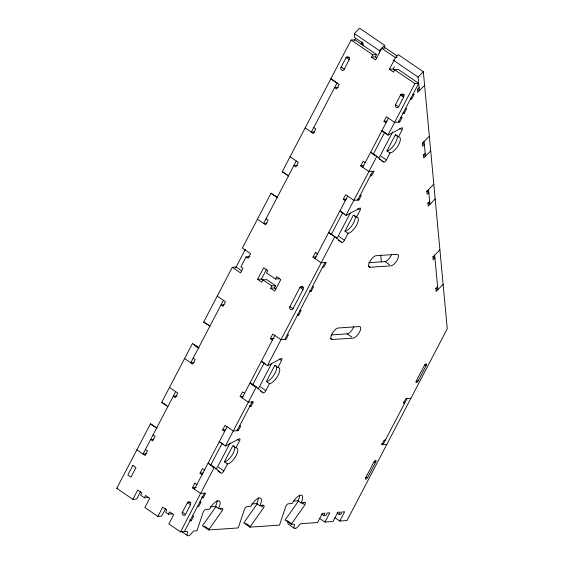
<?xml version="1.0" encoding="UTF-8"?>
<svg xmlns="http://www.w3.org/2000/svg" width="564" height="564" viewBox="0 0 564 564"><rect width="100%" height="100%" fill="white"/><g stroke="black" fill="none" stroke-linecap="round" stroke-linejoin="round"><path stroke-width="0.85" d="M140.697 491.371L136.678 499.062L132.864 499.323L116.748 488.311L150.447 423.853A2.7 1.043 -55.7 0 1 150.764 423.924L152.625 425.503M167.91 406.644L161.642 402.442L192.43 343.546A2.7 1.043 -55.7 0 1 192.747 343.617M210.104 326.274L203.625 322.136L232.305 267.28L236.112 267.019L241.603 270.769M273.822 195.391L271.34 193.283A2.7 1.043 -55.7 0 0 271.023 193.205L242.351 248.061L250.578 253.68L248.167 258.291L246.108 256.888L240.884 266.885L242.943 268.288L240.532 272.898L232.305 267.28M288.486 175.996L282.219 171.794L351.097 40.044L354.911 39.783L376.541 54.553L375.335 56.858L371.521 57.119L372.726 54.814L376.541 54.553M235.653 267.907L245.411 249.246M354.453 40.664L355.637 38.394M346.155 57.507L349.243 59.615L344.103 69.442A2.023 1.791 86.1 0 1 341.657 70.119A2.023 1.791 86.1 0 1 341.023 67.335L346.155 57.507L349.208 57.302M175.672 391.62L143.016 454.09L146.407 453.858M223.4 300.33L190.745 362.793L194.136 362.56M296.248 160.98L263.592 223.443L266.983 223.217M361.016 44.126L362.208 41.849M132.864 499.323L137.686 490.095L141.804 492.908L140.598 495.213L144.37 497.786L148.184 497.526M275.662 285.687L271.848 285.948L270.642 288.253L274.457 287.993L275.662 285.687L266.744 279.596L262.937 279.857L261.731 282.162L257.614 279.349L263.642 267.822L267.759 270.628L266.553 272.934L275.465 279.025L279.279 278.764M144.37 497.786L145.575 495.481L149.693 498.294L144.863 507.515L157.864 516.398L161.678 516.138L165.696 508.446M397.084 55.914L385.536 48.025L381.722 48.285L375.638 59.932L371.521 57.119M257.614 279.349L261.428 279.095L266.652 269.099M275.465 279.025L276.67 276.72L280.787 279.532L274.76 291.059L270.642 288.253M398.438 122.085L418.692 83.345L398.487 69.541L394.673 69.802L393.468 72.107L389.35 69.301L395.442 57.648L398.339 54.68L423.345 71.762L447.252 328.784L347.001 520.544L339.796 521.037L335.002 517.759M157.864 516.398L162.686 507.17L166.803 509.983L165.597 512.288L168.368 514.185L172.182 513.924M389.35 69.301L393.164 69.041L394.384 66.707M168.368 514.185L169.581 511.872L173.691 514.685L168.869 523.914L180.529 531.873L187.022 531.429A2.7 1.043 -55.7 0 1 187.417 532.888A5.407 2.094 -55.7 0 0 188.2 535.8A5.407 2.094 -55.7 0 0 192.204 532.564A2.7 1.043 -55.7 0 1 194.206 530.943L196.885 530.759A2.707 1.05 -55.7 0 0 197.181 530.104L203.308 511.788A2.7 1.043 -55.7 0 1 205.782 509.398L209.596 509.137A9.454 3.659 -55.7 0 1 218.261 500.761A9.454 3.659 -55.7 0 1 218.487 508.531L222.301 508.27A2.7 1.043 -55.7 0 1 222.364 510.49L209.082 529.293A2.7 1.043 -55.7 0 0 208.687 529.956L202.511 525.74A2.7 1.043 -55.7 0 1 202.913 525.077L216.195 506.275M202.025 497.786L203.294 497.702L205.705 493.084L200.622 493.429L192.394 487.811L194.806 483.2L195.44 483.158M202.088 474.613L200.03 473.203L202.441 468.592L204.499 469.995M224.698 431.361L222.639 429.958L225.05 425.348L233.277 430.966L238.361 430.621L240.772 426.01L239.503 426.095M249.753 406.489L251.022 406.404L253.433 401.794L248.35 402.139L240.123 396.513L242.534 391.902L244.593 393.305M272.426 340.071L270.368 338.661L272.779 334.05L281.006 339.669L286.089 339.324L288.5 334.713L287.231 334.797M322.601 267.146L323.87 267.054L326.281 262.443L321.198 262.789L312.971 257.17L315.382 252.559L316.016 252.51M345.274 200.721L343.215 199.318L345.626 194.707L353.854 200.326L358.937 199.98L361.355 195.363L360.079 195.454M370.329 175.848L371.598 175.764L374.01 171.146L368.926 171.491L360.699 165.872L363.11 161.262L365.169 162.665M386.044 122.74L383.985 121.338L386.396 116.72L394.624 122.346L399.707 121.993L402.118 117.382L400.849 117.467M194.453 489.221L227.109 426.751M242.182 397.923L274.837 335.453M289.91 306.626L299.956 287.407A2.023 1.791 86.1 0 1 302.403 286.731A2.023 1.791 86.1 0 1 303.044 289.515L292.991 308.734A2.023 1.791 86.1 0 1 290.545 309.41A2.023 1.791 86.1 0 1 289.91 306.626L292.991 308.734M315.029 258.573L347.685 196.11M362.758 167.275L388.455 118.13M400.567 94.956L395.484 104.671L398.572 106.779L403.648 97.064A2.023 1.791 86.1 0 0 403.013 94.28A2.023 1.791 86.1 0 0 400.567 94.956L404.374 94.703M210.739 465.103L222.047 443.466M252.841 384.563L264.135 362.955M331.336 234.412L342.63 212.811M373.396 153.958L384.634 132.462M190.505 504.78L185.33 514.671C184.202 516.589 181.241 514.319 182.242 512.563L187.417 502.672A2.023 1.791 86.1 0 1 189.864 501.995A2.023 1.791 86.1 0 1 190.505 504.78L187.417 502.672L190.808 502.439M180.529 531.873L214.228 467.408A2.7 1.043 -55.7 0 1 214.539 467.478L221.37 473.281A2.7 1.043 -55.7 0 0 223.845 470.891L227.468 463.968A9.454 3.659 -55.7 0 0 236.133 455.592A9.454 3.659 -55.7 0 0 235.907 447.823L239.524 440.907A2.7 1.043 -55.7 0 0 239.46 438.686L225.833 445.877A2.714 1.05 -55.7 0 1 225.424 445.997L219.248 441.781A2.714 1.05 -55.7 0 0 219.445 441.746M225.424 445.997L256.211 387.108A2.7 1.043 -55.7 0 1 256.521 387.179L263.353 392.974A2.7 1.043 -55.7 0 0 265.827 390.584L269.451 383.668A9.454 3.659 -55.7 0 0 278.115 375.293A9.454 3.659 -55.7 0 0 277.89 367.524L281.507 360.6A2.7 1.043 -55.7 0 0 281.443 358.38L267.815 365.571A2.714 1.05 -55.7 0 1 267.406 365.691L261.231 361.482A2.714 1.05 -55.7 0 0 261.647 361.355L265.616 364.069M267.406 365.691L334.804 236.767A2.7 1.043 -55.7 0 1 335.122 236.838L341.946 242.64A2.7 1.043 -55.7 0 0 344.428 240.243L348.044 233.327A9.454 3.659 -55.7 0 0 356.709 224.951A9.454 3.659 -55.7 0 0 356.483 217.182L360.1 210.259A2.7 1.043 -55.7 0 0 360.036 208.046L346.416 215.237A2.707 1.05 -55.7 0 1 346 215.356L339.824 211.14A2.707 1.05 -55.7 0 0 340.24 211.021L344.357 213.827M346 215.356L376.787 156.461A2.7 1.043 -55.7 0 1 377.097 156.531L383.929 162.333A2.7 1.043 -55.7 0 0 386.411 159.943L390.027 153.02A9.454 3.659 -55.7 0 0 398.692 144.645A9.454 3.659 -55.7 0 0 398.466 136.876L402.083 129.96A2.7 1.043 -55.7 0 0 402.019 127.739L388.392 134.93A2.714 1.05 -55.7 0 1 387.983 135.05L381.807 130.834A2.714 1.05 -55.7 0 0 382.223 130.714L386.855 133.88M387.983 135.05L414.878 83.606L418.692 83.345M230.133 442.839L217.676 466.675A2.7 1.043 -55.7 0 1 215.448 469.015M271.714 363.308L259.659 386.368A2.7 1.043 -55.7 0 1 257.431 388.709M350.307 212.966L338.252 236.034A2.7 1.043 -55.7 0 1 336.327 238.227M392.692 131.891L380.235 155.727A2.7 1.043 -55.7 0 1 378.31 157.927M184.336 531.612L204.436 493.176M237.091 430.706L252.164 401.878M284.82 339.408L325.012 262.528M357.668 200.065L372.741 171.237M189.969 520.854L191.238 520.762L193.649 516.152L192.366 516.236M297.482 315.191L298.751 315.107L301.162 310.496L299.893 310.581M309.939 291.362L311.208 291.278L313.626 286.66L312.35 286.745M403.063 113.244L404.332 113.152L406.743 108.542L405.474 108.626M410.493 99.017L411.762 98.933L414.18 94.322L412.904 94.407M227.468 463.968L224.38 461.86L232.819 445.715L235.907 447.823M269.451 383.668L266.363 381.56L274.802 365.416A9.454 3.659 -55.7 0 1 275.479 365.472M348.044 233.327L344.957 231.219L353.395 215.074L356.483 217.182M390.027 153.02L386.939 150.912L395.378 134.768A9.454 3.659 -55.7 0 1 396.055 134.831M321.663 514.051L323.722 515.461L324.927 513.148L322.382 513.325L317.56 522.553L301.113 523.667A2.7 1.043 -55.7 0 0 299.11 525.288A5.407 2.094 -55.7 0 1 295.106 528.524A5.407 2.094 -55.7 0 1 294.316 525.613A2.7 1.043 -55.7 0 0 293.922 524.16L291.243 524.344L285.074 520.128A2.7 1.043 -55.7 0 1 285.469 519.458L298.751 500.656M319.485 518.302L324.97 522.045L329.799 512.817L327.254 512.993L326.048 515.299L323.722 515.461M337.103 513L339.161 514.41L340.367 512.098L337.829 512.274L333 521.503L324.97 522.045M339.796 521.037L344.625 511.809L342.08 511.985L340.875 514.29L339.161 514.41M365.796 477.56L373.833 462.184A2.023 0.783 -55.7 0 1 375.694 460.386A2.023 0.783 -55.7 0 1 375.744 462.05L367.707 477.426A2.023 0.783 -55.7 0 1 365.846 479.224A2.023 0.783 -55.7 0 1 365.796 477.56L367.707 477.426M407.123 398.508L383.005 444.636L381.638 443.706M416.295 380.968L424.332 365.592A2.023 0.783 -55.7 0 1 426.187 363.801A2.023 0.783 -55.7 0 1 426.236 365.465L418.199 380.841A2.023 0.783 -55.7 0 1 416.338 382.632A2.023 0.783 -55.7 0 1 416.295 380.968L418.199 380.841M257.473 503.469L244.191 522.271A2.7 1.043 -55.7 0 0 243.796 522.934L249.965 527.15L279.448 525.14A2.714 1.05 -55.7 0 0 279.737 524.485L285.863 506.169A2.7 1.043 -55.7 0 1 288.338 503.779L292.152 503.518A9.454 3.659 -55.7 0 1 300.823 495.143A9.454 3.659 -55.7 0 1 301.049 502.912L304.863 502.651A2.7 1.043 -55.7 0 1 304.927 504.872L291.644 523.674A2.7 1.043 -55.7 0 0 291.243 524.344M249.965 527.15A2.7 1.043 -55.7 0 1 250.367 526.487L263.649 507.685A2.7 1.043 -55.7 0 0 263.578 505.464L262.81 504.935M363.209 46.135L362.934 43.181L354.707 37.562L354.326 33.516L359.571 28.2L384.62 45.31L384.852 47.827M361.15 44.732L362.899 42.963M379.614 53.143L379.382 50.626L384.62 45.31M417.311 89.225L419.369 90.635L418.107 77.078L423.345 71.762M419.094 87.674L417.346 89.443L417.621 92.404L424.607 85.319M429.338 136.157L422.351 143.242L422.626 146.203L424.375 144.433L422.316 143.023M425.2 153.302L423.451 155.079L423.726 158.033L430.713 150.948M433.801 184.202L426.821 191.288L427.096 194.249L428.837 192.479L426.786 191.069M429.662 201.348L427.921 203.125L428.196 206.079L435.182 198.993M439.906 249.831L432.919 256.916L433.194 259.877L434.943 258.108L432.884 256.698M437.601 286.702L435.859 288.472L436.134 291.433L443.121 284.341M282.219 171.794L282.317 171.78A2.679 1.036 -55.7 0 0 282.634 171.675L287.266 174.833M161.642 402.442L161.741 402.428A2.679 1.036 -55.7 0 0 162.058 402.315L166.69 405.481M203.625 322.136L205.585 323.066M349.095 57.514L346.042 57.725A2.023 1.791 86.1 0 1 348.489 57.049A2.023 1.791 86.1 0 1 349.13 59.833M396.964 57.549L395.442 57.648L381.722 48.285M341.023 67.335L341.974 67.271M338.421 87.35L334.607 87.61L336.666 89.013L339.077 84.403L330.849 78.784L337.018 83L311.321 132.152L314.712 131.92M403.902 94.83L400.51 95.062L403.598 97.17M383.985 121.338L387.031 121.126M297.651 165.337L293.837 165.59L295.896 167L298.307 162.383L290.079 156.764M360.699 165.872L363.752 165.668M343.215 199.318L346.268 199.106M246.108 256.888L249.922 256.627M312.971 257.17L316.15 256.951M368.842 262.697L384.937 261.604L389.569 264.763M369.928 267.258L391.113 265.82A6.754 2.616 -55.7 0 0 397.303 259.835A6.754 2.616 -55.7 0 0 397.141 254.286L375.955 255.725A6.754 2.616 -55.7 0 0 369.765 261.71A6.754 2.616 -55.7 0 0 369.928 267.258L368.384 266.208M303.347 287.175L299.956 287.407L303.044 289.515M224.042 304.729L220.989 304.941L223.048 306.344L225.459 301.733L217.232 296.114M270.368 338.661L274.182 338.407M331.061 334.967L347.156 333.874L351.788 337.032M332.147 339.528L353.332 338.09A6.754 2.616 -55.7 0 0 359.522 332.104A6.754 2.616 -55.7 0 0 359.36 326.556L338.174 327.994A6.754 2.616 -55.7 0 0 331.984 333.98A6.754 2.616 -55.7 0 0 332.147 339.528L330.603 338.478M424.332 365.592L426.236 365.465L424.868 364.527M177.075 395.977L173.261 396.238L175.319 397.641L177.73 393.03L169.503 387.405M240.123 396.513L243.176 396.309M410.937 398.254L405.854 398.6L403.436 403.211L404.712 403.126L403.338 402.188M222.639 429.958L225.692 429.754M153.704 439.271L150.651 439.483L152.71 440.886L155.121 436.275L153.063 434.865M385.416 440.026L384.147 440.11L381.736 444.728L386.819 444.383M200.03 473.203L203.082 472.999M373.833 462.184L375.744 462.05L374.369 461.112M116.748 488.311L117.7 488.248M192.394 487.811L196.209 487.55M199.811 502.016L201.087 501.932L198.676 506.542L197.393 506.627M210.548 506.754L215.406 506.423L218.487 508.531M251.833 503.941L256.683 503.617L259.771 505.718L263.578 505.464M293.922 501.079L297.961 500.804L301.049 502.912M208.687 529.956L238.17 527.953A2.714 1.05 -55.7 0 0 238.459 527.298L244.586 508.982A2.7 1.043 -55.7 0 1 247.06 506.585L250.874 506.324A9.454 3.659 -55.7 0 1 259.539 497.949A9.454 3.659 -55.7 0 1 259.771 505.718M354.326 33.516L379.382 50.626M393.094 59.995L418.107 77.078M351.097 40.044L372.726 54.814M394.673 69.802L414.878 83.606M375.335 56.858L376.703 57.796M393.164 69.041L395.223 70.444M410.395 97.995L411.762 98.933M341.135 67.116L344.216 69.224M402.957 112.222L404.332 113.152M398.339 121.063L399.707 121.993M399.77 128.38L401.314 129.431M395.378 134.768L398.466 136.876M423.416 154.86L425.475 156.263L424.093 141.472M381.01 156.256L386.411 159.943M372.473 153.373L377.097 156.531M376.787 156.461L370.618 152.245A2.7 1.043 -55.7 0 1 370.929 152.315L374.651 155.481M379.107 159.041L380.46 159.964M381.616 160.754L383.16 161.805M427.886 202.906L429.937 204.309L428.562 189.518M313.732 127.534L315.791 128.945L313.38 133.555L305.152 127.936M370.231 174.826L371.598 175.764M357.569 199.043L358.937 199.98M357.787 208.68L359.331 209.737M435.824 288.253L437.875 289.656L434.668 255.147M339.027 236.556L344.428 240.243M272.884 194.333L277.509 197.492A2.7 1.043 -55.7 0 0 277.199 197.421L271.023 193.205M330.49 233.679L335.122 236.838M334.804 236.767L328.636 232.551A2.7 1.043 -55.7 0 1 328.946 232.622L330.807 234.208M338.478 240.271L341.178 242.111M266.004 218.832L268.062 220.235L265.651 224.853L257.424 219.234M315.382 252.559L317.44 253.962M309.84 290.34L311.208 291.278M262.937 279.857L271.848 285.948M261.428 279.095L262.796 280.026M274.457 287.993L275.824 288.93M297.383 314.169L298.751 315.107M279.194 359.021L280.731 360.072M274.802 365.416L277.89 367.524M206.022 323.369L208.666 325.174M260.427 386.897L265.827 390.584M194.291 344.674L198.916 347.833M251.897 384.014L256.521 387.179M192.43 343.546L198.606 347.762A2.7 1.043 -55.7 0 1 198.775 347.776M256.211 387.108L250.035 382.893A2.7 1.043 -55.7 0 1 250.353 382.963L254.075 386.129M260.554 391.071L262.584 392.452M193.156 358.182L195.214 359.585L192.803 364.196L184.576 358.577M249.655 405.467L251.022 406.404M236.993 429.683L238.361 430.621M237.211 439.328L238.748 440.378M220.989 442.564L223.781 444.474M304.088 502.129L304.863 502.651M301.839 502.764L304.151 504.343M218.444 467.204L223.845 470.891M152.308 424.974L156.933 428.139A2.7 1.043 -55.7 0 0 156.623 428.069L150.447 423.853M209.914 464.32L214.539 467.478M214.228 467.408L208.053 463.192A2.7 1.043 -55.7 0 1 208.37 463.263L209.611 464.32M217.901 470.912L220.602 472.752M287.013 520.516L291.644 523.674M294.464 528.369L288.289 524.153A5.407 2.094 -55.7 0 1 287.866 522.595M260.561 505.577L262.873 507.156M145.427 449.473L147.486 450.883L145.075 455.493L136.848 449.875M194.806 483.2L196.864 484.603M245.735 523.321L250.367 526.487M219.283 508.383L221.596 509.962M201.926 496.764L203.294 497.702M204.457 526.134L209.082 529.293M182.391 512.281L185.478 514.389M189.864 519.825L191.238 520.762M181.389 531.429L187.558 535.645M195.229 345.725L197.09 347.311M212.092 466.428L213.34 467.486M380.707 254.991L381.349 261.865M396.986 135.6A9.454 3.659 -55.7 0 1 394.433 144.532A9.454 3.659 -55.7 0 1 386.939 150.912M354.967 215.836A9.454 3.659 -55.7 0 1 352.5 224.761A9.454 3.659 -55.7 0 1 344.957 231.219M354.136 215.152A9.454 3.659 -55.7 0 1 354.46 215.3M276.015 365.754A9.454 3.659 -55.7 0 1 274.273 374.517A9.454 3.659 -55.7 0 1 266.363 381.56M233.496 445.779A9.454 3.659 -55.7 0 1 232.685 454.154A9.454 3.659 -55.7 0 1 224.38 461.86M391.649 254.512A6.754 2.616 -55.7 0 1 384.937 261.604M353.868 326.782A6.754 2.616 -55.7 0 1 347.156 333.874M258.354 497.772A9.454 3.659 -55.7 0 1 256.683 503.617M299.632 494.966A9.454 3.659 -55.7 0 1 297.961 500.804M217.069 500.578A9.454 3.659 -55.7 0 1 215.406 506.423M398.628 106.674A2.023 1.791 86.1 0 1 396.182 107.35A2.023 1.791 86.1 0 1 395.54 104.573M132.9 465.434L127.873 475.043L130.961 477.151L135.98 467.542L132.9 465.434"/></g></svg>
